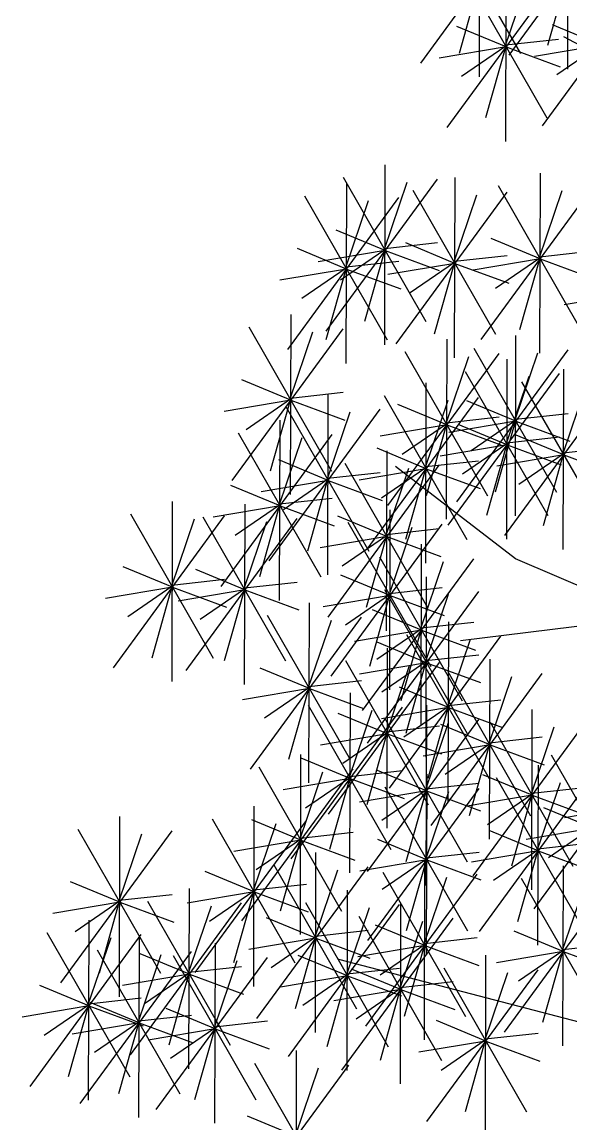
# Model space of a CAD drawing. Extents: x -7.7 to -1.9, y -1 to 11.
# Drawn here: x -7.277 to -5.766, y 6.242 to 9.278 of the extents above; entities that cross this region are included whole.
import ezdxf

# ---------------------------------------------------------------- set-up
doc = ezdxf.new("R2010")
doc.units = 0
doc.header["$MEASUREMENT"] = 0
doc.layers.get('0').update_dxf_attribs({"linetype": 'CONTINUOUS'})
doc.layers.add('01', color=1, linetype='CONTINUOUS')

msp = doc.modelspace()

# ---------------------------------------------------------------- linework, layer by layer
for p, q in [((-6.0174, 9.6229), (-6.0187, 9.1266)), ((-5.774, 9.6447), (-5.7753, 9.1484)), ((-5.9355, 9.1867), (-5.6295, 9.605)), ((-6.179, 9.1649), (-5.873, 9.5832)), ((-6.1324, 9.5885), (-5.9048, 9.1914)), ((-5.9447, 9.4455), (-5.946, 8.9492)), ((-6.0598, 9.4111), (-5.8321, 9.014)), ((-5.8438, 8.9922), (-5.5378, 9.4105)), ((-5.7746, 9.4107), (-5.8303, 9.2132)), ((-6.1063, 8.9875), (-5.8003, 9.4058)), ((-6.018, 9.3889), (-6.0737, 9.1914)), ((-5.9469, 9.2105), (-5.8835, 9.3979)), ((-5.9441, 9.2093), (-6.0794, 9.2655)), ((-5.6816, 9.2139), (-5.8169, 9.2702)), ((-5.9453, 9.2151), (-5.8003, 9.2311)), ((-5.3845, 9.0224), (-5.7852, 9.237)), ((-5.9441, 9.2093), (-6.1283, 9.1781)), ((-5.9453, 9.2115), (-6.0671, 9.1278)), ((-5.9453, 9.2115), (-6.001, 9.014)), ((-5.9441, 9.2093), (-5.7954, 9.1543)), ((-5.6816, 9.2139), (-5.8659, 9.1828)), ((-5.6829, 9.2162), (-5.8047, 9.1325)), ((-6.2777, 8.8846), (-6.2791, 8.3883)), ((-6.4393, 8.4266), (-6.1333, 8.8449)), ((-6.3928, 8.8502), (-6.1651, 8.4531)), ((-6.3838, 8.8338), (-6.3851, 8.3375)), ((-6.2799, 8.6495), (-6.2165, 8.837)), ((-6.0857, 8.8494), (-6.087, 8.353)), ((-5.8508, 8.8616), (-5.8521, 8.3653)), ((-6.2472, 8.3914), (-5.9412, 8.8096)), ((-6.2007, 8.8149), (-5.9731, 8.4178)), ((-6.0124, 8.4037), (-5.7064, 8.8219)), ((-5.9658, 8.8272), (-5.7382, 8.4301)), ((-5.853, 8.6266), (-5.7896, 8.814)), ((-6.5453, 8.3758), (-6.2393, 8.7941)), ((-6.4988, 8.7994), (-6.2712, 8.4023)), ((-6.386, 8.5987), (-6.3226, 8.7861)), ((-6.0878, 8.6143), (-6.0245, 8.8017)), ((-6.2771, 8.6484), (-6.4124, 8.7046)), ((-6.3831, 8.5975), (-6.5184, 8.6538)), ((-6.2784, 8.6541), (-6.1333, 8.6702)), ((-6.085, 8.6131), (-6.2203, 8.6693)), ((-5.8501, 8.6254), (-5.9854, 8.6816)), ((-6.2771, 8.6484), (-6.4613, 8.6172)), ((-6.2784, 8.6506), (-6.4001, 8.5669)), ((-6.2784, 8.6506), (-6.334, 8.4531)), ((-6.2771, 8.6484), (-6.1284, 8.5934)), ((-6.0863, 8.6189), (-5.9412, 8.6349)), ((-5.8501, 8.6254), (-6.0344, 8.5943)), ((-5.8514, 8.6276), (-5.9732, 8.544)), ((-5.8514, 8.6276), (-5.9071, 8.4301)), ((-5.8514, 8.6312), (-5.7064, 8.6472)), ((-5.8501, 8.6254), (-5.7015, 8.5704)), ((-6.3831, 8.5975), (-6.5674, 8.5664)), ((-6.3844, 8.5998), (-6.5062, 8.5161)), ((-6.3844, 8.5998), (-6.4401, 8.4023)), ((-6.3844, 8.6033), (-6.2393, 8.6193)), ((-6.3831, 8.5975), (-6.2344, 8.5426)), ((-6.085, 8.6131), (-6.2693, 8.582)), ((-6.0863, 8.6154), (-6.2081, 8.5317)), ((-6.0863, 8.6154), (-6.142, 8.4178)), ((-6.085, 8.6131), (-5.9363, 8.5582)), ((-5.6006, 8.5297), (-5.7848, 8.4986)), ((-6.537, 8.4725), (-6.5383, 7.9762)), ((-6.6986, 8.0145), (-6.3926, 8.4328)), ((-6.6521, 8.4381), (-6.4244, 8.041)), ((-6.5392, 8.2374), (-6.4758, 8.4248)), ((-5.918, 8.4143), (-5.9193, 7.9179)), ((-6.1077, 8.4043), (-6.109, 7.908)), ((-6.033, 8.3798), (-5.8054, 7.9828)), ((-6.2693, 7.9464), (-5.9633, 8.3646)), ((-6.2228, 8.3699), (-5.9951, 7.9728)), ((-6.1099, 8.1693), (-6.0465, 8.3567)), ((-6.0796, 7.9563), (-5.7736, 8.3745)), ((-5.9418, 8.3496), (-5.9431, 7.8533)), ((-5.9202, 8.1792), (-5.8568, 8.3666)), ((-5.7863, 8.3215), (-5.7877, 7.8252)), ((-6.5364, 8.2363), (-6.6716, 8.2925)), ((-6.1034, 7.8916), (-5.7974, 8.3099)), ((-6.0568, 8.3152), (-5.8292, 7.9181)), ((-5.944, 8.1145), (-5.8806, 8.302)), ((-6.5376, 8.242), (-6.3926, 8.2581)), ((-6.1648, 8.2836), (-6.1661, 7.7873)), ((-5.9479, 7.8635), (-5.6419, 8.2818)), ((-5.9014, 8.2871), (-5.6737, 7.89)), ((-5.7885, 8.0864), (-5.7251, 8.2738)), ((-6.5364, 8.2363), (-6.7206, 8.2051)), ((-6.5376, 8.2385), (-6.6594, 8.1548)), ((-6.5376, 8.2385), (-6.5933, 8.041)), ((-6.5364, 8.2363), (-6.3877, 8.1813)), ((-6.4349, 8.2514), (-6.4362, 7.7551)), ((-6.3264, 7.8256), (-6.0204, 8.2439)), ((-6.2799, 8.2492), (-6.0522, 7.8521)), ((-6.167, 8.0485), (-6.1036, 8.2359)), ((-5.9173, 8.178), (-6.0526, 8.2342)), ((-6.5964, 7.7934), (-6.2904, 8.2117)), ((-6.5499, 8.217), (-6.3223, 7.8199)), ((-6.437, 8.0163), (-6.3737, 8.2037)), ((-6.107, 8.1681), (-6.2423, 8.2243)), ((-5.9186, 8.1838), (-5.7736, 8.1998)), ((-6.5671, 8.181), (-6.5684, 7.6847)), ((-6.107, 8.1681), (-6.2913, 8.137)), ((-6.1083, 8.1703), (-6.2301, 8.0867)), ((-6.1083, 8.1703), (-6.164, 7.9728)), ((-6.1083, 8.1739), (-5.9633, 8.1899)), ((-6.107, 8.1681), (-5.9584, 8.1131)), ((-5.9173, 8.178), (-6.1016, 8.1469)), ((-5.9411, 8.1134), (-6.0764, 8.1696)), ((-5.9186, 8.1803), (-6.0404, 8.0966)), ((-5.9186, 8.1803), (-5.9743, 7.9828)), ((-5.9173, 8.178), (-5.7687, 8.1231)), ((-6.7286, 7.7231), (-6.4226, 8.1413)), ((-6.6821, 8.1466), (-6.4545, 7.7495)), ((-5.7857, 8.0853), (-5.921, 8.1415)), ((-6.5692, 7.946), (-6.5059, 8.1334)), ((-5.9411, 8.1134), (-6.1254, 8.0822)), ((-5.9424, 8.1156), (-6.0642, 8.0319)), ((-5.9424, 8.1156), (-5.9981, 7.9181)), ((-5.9424, 8.1191), (-5.7974, 8.1352)), ((-5.9411, 8.1134), (-5.7925, 8.0584)), ((-5.7869, 8.091), (-5.6419, 8.1071)), ((-6.1641, 8.0474), (-6.2994, 8.1036)), ((-6.2728, 8.0968), (-6.2741, 7.6005)), ((-5.7857, 8.0853), (-5.9699, 8.0541)), ((-5.787, 8.0875), (-5.9087, 8.0038)), ((-5.787, 8.0875), (-5.8426, 7.89)), ((-5.7857, 8.0853), (-5.637, 8.0303)), ((-6.4342, 8.0151), (-6.5695, 8.0714)), ((-6.4344, 7.6388), (-6.1284, 8.0571)), ((-6.3879, 8.0624), (-6.1602, 7.6653)), ((-6.1641, 8.0474), (-6.3484, 8.0162)), ((-6.1654, 8.0496), (-6.2872, 7.9659)), ((-6.275, 7.8617), (-6.2116, 8.0491)), ((-6.1654, 8.0496), (-6.2211, 7.8521)), ((-6.1654, 8.0531), (-6.0204, 8.0692)), ((-6.1641, 8.0474), (-6.0155, 7.9924)), ((-6.4342, 8.0151), (-6.6185, 7.984)), ((-6.4355, 8.0174), (-6.5573, 7.9337)), ((-6.4355, 8.0174), (-6.4912, 7.8199)), ((-6.4355, 8.0209), (-6.2904, 8.0369)), ((-6.4342, 8.0151), (-6.2855, 7.9602)), ((-6.5664, 7.9448), (-6.7017, 8.001)), ((-6.8634, 7.9572), (-6.8647, 7.4609)), ((-6.5677, 7.9506), (-6.4226, 7.9666)), ((-6.5664, 7.9448), (-6.7507, 7.9137)), ((-6.5677, 7.9471), (-6.6895, 7.8634)), ((-6.6637, 7.9495), (-6.665, 7.4532)), ((-6.5677, 7.9471), (-6.6234, 7.7495)), ((-6.5664, 7.9448), (-6.4177, 7.8898)), ((-6.2643, 7.9342), (-6.2656, 7.4379)), ((-7.0249, 7.4992), (-6.7189, 7.9175)), ((-6.9784, 7.9228), (-6.7507, 7.5257)), ((-6.8655, 7.7222), (-6.8022, 7.9096)), ((-6.8252, 7.4916), (-6.5192, 7.9098)), ((-6.7787, 7.9151), (-6.5511, 7.518)), ((-6.6658, 7.7145), (-6.6025, 7.9019)), ((-6.4259, 7.4762), (-6.1199, 7.8945)), ((-6.2721, 7.8605), (-6.4074, 7.9168)), ((-6.3794, 7.8998), (-6.1517, 7.5027)), ((-6.2734, 7.8628), (-6.3952, 7.7791)), ((-6.2734, 7.8628), (-6.3291, 7.6653)), ((-6.2734, 7.8663), (-6.1284, 7.8824)), ((-6.2665, 7.6991), (-6.2031, 7.8865)), ((-6.2721, 7.8605), (-6.4564, 7.8294)), ((-6.2721, 7.8605), (-6.1235, 7.8056)), ((-6.1778, 7.8391), (-6.1791, 7.3427)), ((-6.2929, 7.8046), (-6.0652, 7.4076)), ((-6.8627, 7.721), (-6.998, 7.7772)), ((-6.3394, 7.3811), (-6.0334, 7.7993)), ((-6.18, 7.604), (-6.1166, 7.7914)), ((-6.864, 7.7268), (-6.7189, 7.7428)), ((-6.663, 7.7133), (-6.7983, 7.7695)), ((-6.2636, 7.6979), (-6.3989, 7.7542)), ((-6.164, 7.7492), (-6.1654, 7.2529)), ((-6.8627, 7.721), (-7.047, 7.6898)), ((-6.864, 7.7232), (-6.9858, 7.6395)), ((-6.864, 7.7232), (-6.9197, 7.5257)), ((-6.8627, 7.721), (-6.714, 7.666)), ((-6.663, 7.7133), (-6.8473, 7.6822)), ((-6.6643, 7.7155), (-6.7861, 7.6319)), ((-6.6643, 7.7155), (-6.72, 7.518)), ((-6.6643, 7.7191), (-6.5192, 7.7351)), ((-6.663, 7.7133), (-6.5143, 7.6583)), ((-6.2791, 7.7148), (-6.0514, 7.3177)), ((-6.2649, 7.7037), (-6.1199, 7.7197)), ((-6.2636, 7.6979), (-6.4479, 7.6668)), ((-6.2649, 7.7002), (-6.3867, 7.6165)), ((-6.3256, 7.2912), (-6.0196, 7.7095)), ((-6.2649, 7.7002), (-6.3206, 7.5027)), ((-6.2636, 7.6979), (-6.115, 7.643)), ((-6.1662, 7.5141), (-6.1028, 7.7015)), ((-6.4864, 7.678), (-6.4878, 7.1817)), ((-6.1771, 7.6028), (-6.3124, 7.659)), ((-6.648, 7.22), (-6.342, 7.6383)), ((-6.6015, 7.6436), (-6.3738, 7.2465)), ((-6.4886, 7.4429), (-6.4252, 7.6303)), ((-6.1784, 7.6086), (-6.0334, 7.6246)), ((-6.1032, 7.6256), (-6.1046, 7.1292)), ((-6.1771, 7.6028), (-6.3614, 7.5717)), ((-6.1784, 7.6051), (-6.3002, 7.5214)), ((-6.1784, 7.6051), (-6.2341, 7.4076)), ((-6.2183, 7.5911), (-5.9906, 7.194)), ((-6.1771, 7.6028), (-6.0285, 7.5479)), ((-6.1634, 7.513), (-6.2987, 7.5692)), ((-6.2648, 7.1676), (-5.9588, 7.5858)), ((-6.1054, 7.3905), (-6.042, 7.5779)), ((-6.2716, 7.5533), (-6.2729, 7.057)), ((-6.1647, 7.5187), (-6.0196, 7.5348)), ((-6.4858, 7.4418), (-6.6211, 7.498)), ((-6.4331, 7.0954), (-6.1271, 7.5136)), ((-6.3866, 7.5189), (-6.159, 7.1218)), ((-6.1634, 7.513), (-6.3476, 7.4818)), ((-6.1647, 7.5152), (-6.2864, 7.4315)), ((-6.2737, 7.3183), (-6.2104, 7.5057)), ((-6.1647, 7.5152), (-6.2203, 7.3177)), ((-6.1634, 7.513), (-6.0147, 7.458)), ((-5.9892, 7.5228), (-5.9905, 7.0265)), ((-6.1507, 7.0648), (-5.8447, 7.4831)), ((-6.1042, 7.4884), (-5.8766, 7.0913)), ((-5.9913, 7.2878), (-5.928, 7.4752)), ((-6.4858, 7.4418), (-6.67, 7.4106)), ((-6.4871, 7.444), (-6.6088, 7.3603)), ((-6.4871, 7.444), (-6.5427, 7.2465)), ((-6.487, 7.4475), (-6.342, 7.4636)), ((-6.4858, 7.4418), (-6.3371, 7.3868)), ((-6.1026, 7.3893), (-6.2379, 7.4455)), ((-6.3738, 7.4302), (-6.3752, 6.9339)), ((-6.1039, 7.3951), (-5.9588, 7.4111)), ((-6.5354, 6.9723), (-6.2294, 7.3905)), ((-6.4889, 7.3958), (-6.2612, 6.9987)), ((-6.376, 7.1952), (-6.3126, 7.3826)), ((-6.1026, 7.3893), (-6.2868, 7.3582)), ((-6.1039, 7.3916), (-6.2256, 7.3079)), ((-6.1637, 7.3959), (-6.165, 6.8996)), ((-6.1039, 7.3916), (-6.1595, 7.194)), ((-6.1026, 7.3893), (-5.9539, 7.3344)), ((-5.8732, 7.3839), (-5.8745, 6.8876)), ((-6.2709, 7.3171), (-6.4062, 7.3733)), ((-6.3253, 6.938), (-6.0193, 7.3562)), ((-6.2788, 7.3615), (-6.0511, 6.9644)), ((-6.1659, 7.1609), (-6.1025, 7.3483)), ((-5.9883, 7.3495), (-5.7606, 6.9524)), ((-6.2709, 7.3171), (-6.4552, 7.286)), ((-6.2722, 7.3193), (-6.394, 7.2357)), ((-6.2722, 7.3193), (-6.3279, 7.1218)), ((-6.2722, 7.3229), (-6.1271, 7.3389)), ((-6.2709, 7.3171), (-6.1222, 7.2621)), ((-5.9885, 7.2866), (-6.1238, 7.3428)), ((-6.0348, 6.926), (-5.7288, 7.3442)), ((-5.8754, 7.1489), (-5.812, 7.3363)), ((-5.9885, 7.2866), (-6.1728, 7.2554)), ((-5.9898, 7.2888), (-6.1116, 7.2051)), ((-5.9898, 7.2888), (-6.0455, 7.0913)), ((-5.9898, 7.2924), (-5.8447, 7.3084)), ((-5.9885, 7.2866), (-5.8398, 7.2316)), ((-6.5099, 7.2601), (-6.5112, 6.7638)), ((-5.8205, 7.2587), (-5.5928, 6.8616)), ((-6.6249, 7.2257), (-6.3973, 6.8286)), ((-6.3732, 7.194), (-6.5085, 7.2502)), ((-5.867, 6.8351), (-5.561, 7.2534)), ((-5.8561, 7.2308), (-5.8575, 6.7345)), ((-6.6714, 6.8021), (-6.3654, 7.2204)), ((-6.5121, 7.025), (-6.4487, 7.2124)), ((-6.3745, 7.1962), (-6.4962, 7.1126)), ((-6.3745, 7.1962), (-6.4301, 6.9987)), ((-6.3745, 7.1998), (-6.2294, 7.2158)), ((-6.163, 7.1597), (-6.2983, 7.2159)), ((-6.1628, 7.2058), (-6.1642, 6.7094)), ((-5.8725, 7.1477), (-6.0078, 7.2039)), ((-5.9712, 7.1964), (-5.7435, 6.7993)), ((-6.3732, 7.194), (-6.5574, 7.1629)), ((-6.3732, 7.194), (-6.2245, 7.139)), ((-6.3244, 6.7478), (-6.0184, 7.166)), ((-6.2779, 7.1713), (-6.0502, 6.7742)), ((-6.1643, 7.1655), (-6.0193, 7.1815)), ((-6.0177, 6.7729), (-5.7117, 7.1911)), ((-5.8738, 7.1535), (-5.7288, 7.1695)), ((-5.8583, 6.9958), (-5.7949, 7.1832)), ((-6.163, 7.1597), (-6.3473, 7.1286)), ((-6.1643, 7.1619), (-6.2861, 7.0783)), ((-6.1643, 7.1619), (-6.22, 6.9644)), ((-6.165, 6.9707), (-6.1016, 7.1581)), ((-6.163, 7.1597), (-6.0144, 7.1047)), ((-5.8725, 7.1477), (-6.0568, 7.1166)), ((-5.8738, 7.1499), (-5.9956, 7.0663)), ((-5.8738, 7.1499), (-5.9295, 6.9524)), ((-5.8725, 7.1477), (-5.7239, 7.0927)), ((-6.6383, 7.1175), (-6.6396, 6.6212)), ((-5.7047, 7.0568), (-5.84, 7.1131)), ((-5.5992, 7.1167), (-5.7834, 7.0856)), ((-7.0082, 7.0891), (-7.0095, 6.5928)), ((-6.7999, 6.6595), (-6.4939, 7.0778)), ((-6.7534, 7.0831), (-6.5257, 6.686)), ((-6.5092, 7.0238), (-6.6445, 7.0801)), ((-7.1698, 6.6311), (-6.8638, 7.0494)), ((-7.1233, 7.0547), (-6.8956, 6.6576)), ((-6.6405, 6.8824), (-6.5771, 7.0698)), ((-6.5105, 7.0296), (-6.3654, 7.0457)), ((-5.8555, 6.9946), (-5.9908, 7.0508)), ((-5.7047, 7.0568), (-5.889, 7.0257)), ((-5.706, 7.0591), (-5.8278, 6.9754)), ((-7.0104, 6.854), (-6.947, 7.0415)), ((-6.5092, 7.0238), (-6.6935, 6.9927)), ((-6.5105, 7.0261), (-6.6323, 6.9424)), ((-6.5105, 7.0261), (-6.5662, 6.8286)), ((-6.5092, 7.0238), (-6.3605, 6.9689)), ((-6.1622, 6.9695), (-6.2975, 7.0257)), ((-5.8568, 7.0004), (-5.7117, 7.0164)), ((-6.4686, 6.9905), (-6.4699, 6.4942)), ((-6.1634, 6.9753), (-6.0184, 6.9913)), ((-5.8555, 6.9946), (-6.0397, 6.9635)), ((-5.8568, 6.9968), (-5.9785, 6.9132)), ((-5.8568, 6.9968), (-5.9124, 6.7993)), ((-5.8555, 6.9946), (-5.7068, 6.9396)), ((-6.5837, 6.9561), (-6.356, 6.559)), ((-6.1622, 6.9695), (-6.3464, 6.9384)), ((-6.1634, 6.9718), (-6.2852, 6.8881)), ((-6.1634, 6.9718), (-6.2191, 6.7742)), ((-6.1686, 6.9699), (-6.1699, 6.4736)), ((-6.1622, 6.9695), (-6.0135, 6.9146)), ((-5.7873, 6.9536), (-5.7886, 6.4573)), ((-6.6376, 6.8813), (-6.7729, 6.9375)), ((-6.6302, 6.5325), (-6.3242, 6.9508)), ((-6.4708, 6.7554), (-6.4074, 6.9428)), ((-6.3302, 6.512), (-6.0242, 6.9302)), ((-6.2837, 6.9355), (-6.056, 6.5384)), ((-6.1708, 6.7349), (-6.1074, 6.9223)), ((-7.0076, 6.8529), (-7.1429, 6.9091)), ((-6.6389, 6.887), (-6.4939, 6.9031)), ((-5.9489, 6.4956), (-5.6429, 6.9139)), ((-5.9024, 6.9192), (-5.6747, 6.5221)), ((-5.7895, 6.7186), (-5.7261, 6.906)), ((-7.0088, 6.8586), (-6.8638, 6.8747)), ((-6.6376, 6.8813), (-6.8219, 6.8501)), ((-6.8167, 6.8908), (-6.818, 6.3945)), ((-6.6389, 6.8835), (-6.7607, 6.7998)), ((-6.6389, 6.8835), (-6.6946, 6.686)), ((-6.6376, 6.8813), (-6.489, 6.8263)), ((-6.3816, 6.8863), (-6.383, 6.39)), ((-7.0076, 6.8529), (-7.1918, 6.8217)), ((-7.0088, 6.8551), (-7.1306, 6.7714)), ((-7.0088, 6.8551), (-7.0645, 6.6576)), ((-7.0076, 6.8529), (-6.8589, 6.7979)), ((-6.9782, 6.4328), (-6.6722, 6.8511)), ((-6.9317, 6.8564), (-6.7041, 6.4593)), ((-6.8189, 6.6557), (-6.7555, 6.8431)), ((-6.5432, 6.4284), (-6.2372, 6.8466)), ((-6.4967, 6.8519), (-6.269, 6.4548)), ((-6.3838, 6.6513), (-6.3204, 6.8387)), ((-6.2347, 6.8487), (-6.2361, 6.3524)), ((-7.0929, 6.8039), (-7.0943, 6.3076)), ((-6.468, 6.7542), (-6.6033, 6.8105)), ((-6.3963, 6.3907), (-6.0903, 6.809)), ((-6.3498, 6.8143), (-6.1221, 6.4172)), ((-6.2369, 6.6137), (-6.1735, 6.8011)), ((-7.208, 6.7694), (-6.9803, 6.3724)), ((-6.4692, 6.76), (-6.3242, 6.7761)), ((-6.168, 6.7337), (-6.3033, 6.7899)), ((-5.7867, 6.7174), (-5.9219, 6.7736)), ((-7.2545, 6.3459), (-6.9485, 6.7642)), ((-7.0951, 6.5688), (-7.0317, 6.7562)), ((-6.9546, 6.7567), (-6.9559, 6.2604)), ((-6.7454, 6.7405), (-6.7468, 6.2442)), ((-6.468, 6.7542), (-6.6522, 6.7231)), ((-6.4692, 6.7565), (-6.591, 6.6728)), ((-6.4692, 6.7565), (-6.5249, 6.559)), ((-6.468, 6.7542), (-6.3193, 6.6993)), ((-6.1692, 6.7395), (-6.0242, 6.7555)), ((-5.7879, 6.7232), (-5.6429, 6.7392)), ((-7.1162, 6.2988), (-6.8102, 6.717)), ((-7.0697, 6.7223), (-6.842, 6.3252)), ((-6.9568, 6.5217), (-6.8934, 6.7091)), ((-6.816, 6.6545), (-6.9513, 6.7108)), ((-6.168, 6.7337), (-6.3522, 6.7026)), ((-6.1692, 6.7359), (-6.291, 6.6523)), ((-6.1692, 6.7359), (-6.2249, 6.5384)), ((-6.168, 6.7337), (-6.0193, 6.6787)), ((-5.7867, 6.7174), (-5.9709, 6.6863)), ((-5.7879, 6.7196), (-5.9097, 6.636)), ((-5.7879, 6.7196), (-5.8436, 6.5221)), ((-5.7867, 6.7174), (-5.638, 6.6624)), ((-6.907, 6.2825), (-6.601, 6.7008)), ((-6.8605, 6.7061), (-6.6328, 6.309)), ((-6.7476, 6.5054), (-6.6842, 6.6928)), ((-6.381, 6.6501), (-6.5163, 6.7063)), ((-6.0009, 6.7069), (-6.0022, 6.2106)), ((-6.816, 6.6545), (-7.0003, 6.6234)), ((-6.8173, 6.6568), (-6.9391, 6.5731)), ((-6.8173, 6.6568), (-6.873, 6.4593)), ((-6.8173, 6.6603), (-6.6722, 6.6763)), ((-6.816, 6.6545), (-6.6673, 6.5996)), ((-6.381, 6.6501), (-6.5652, 6.619)), ((-6.3823, 6.6523), (-6.504, 6.5687)), ((-6.3823, 6.6523), (-6.4379, 6.4548)), ((-6.3823, 6.6559), (-6.2372, 6.6719)), ((-6.381, 6.6501), (-6.2323, 6.5951)), ((-6.2341, 6.6125), (-6.3694, 6.6687)), ((-6.1624, 6.249), (-5.8564, 6.6672)), ((-6.1159, 6.6725), (-5.8883, 6.2754)), ((-6.003, 6.4719), (-5.9397, 6.6593)), ((-7.0923, 6.5676), (-7.2276, 6.6238)), ((-6.2354, 6.6183), (-6.0903, 6.6343)), ((-7.0936, 6.5734), (-6.9485, 6.5894)), ((-6.2341, 6.6125), (-6.4183, 6.5813)), ((-6.2354, 6.6147), (-6.3571, 6.531)), ((-6.2354, 6.6147), (-6.291, 6.4172)), ((-6.2341, 6.6125), (-6.0854, 6.5575)), ((-7.0923, 6.5676), (-7.2765, 6.5365)), ((-7.0936, 6.5699), (-7.2153, 6.4862)), ((-7.0936, 6.5699), (-7.1493, 6.3724)), ((-7.0923, 6.5676), (-6.9436, 6.5127)), ((-6.954, 6.5205), (-7.0893, 6.5767)), ((-6.7448, 6.5043), (-6.8801, 6.5605)), ((-6.9552, 6.5263), (-6.8102, 6.5423)), ((-6.0002, 6.4707), (-6.1355, 6.5269)), ((-6.954, 6.5205), (-7.1382, 6.4894)), ((-6.9552, 6.5227), (-7.077, 6.4391)), ((-6.9552, 6.5227), (-7.0109, 6.3252)), ((-6.954, 6.5205), (-6.8053, 6.4655)), ((-6.7448, 6.5043), (-6.929, 6.4731)), ((-6.746, 6.5065), (-6.8678, 6.4228)), ((-6.746, 6.5065), (-6.8017, 6.309)), ((-6.746, 6.51), (-6.601, 6.5261)), ((-6.7448, 6.5043), (-6.5961, 6.4493)), ((-6.0002, 6.4707), (-6.1845, 6.4396)), ((-6.0015, 6.4729), (-6.1233, 6.3893)), ((-6.0015, 6.4729), (-6.0572, 6.2754)), ((-6.0015, 6.4765), (-5.8564, 6.4925)), ((-6.0002, 6.4707), (-5.8515, 6.4157)), ((-6.5216, 6.4442), (-6.5229, 5.9479)), ((-6.6366, 6.4098), (-6.409, 6.0127)), ((-6.6832, 5.9862), (-6.3772, 6.4045)), ((-6.5238, 6.2092), (-6.4604, 6.3966)), ((-6.5209, 6.208), (-6.6562, 6.2642))]:
    msp.add_line(p, q)
at = {"layer": '01'}
for p, q in [((-5.9184, 7.7988), (-6.2488, 8.0533)), ((-4.8352, 7.3346), (-5.9184, 7.7988)), ((-5.5476, 7.637), (-6.0697, 7.5735)), ((-5.6236, 6.4917), (-6.4042, 6.6955))]:
    msp.add_line(p, q, dxfattribs=at)

doc.saveas('drawing.dxf')
